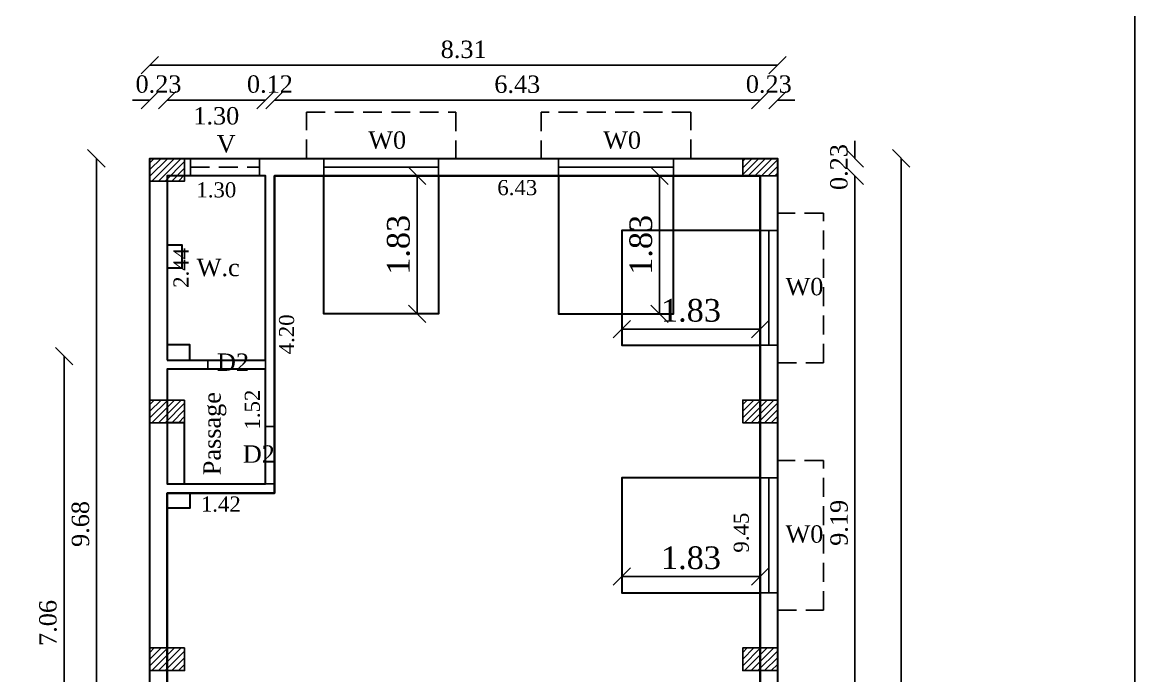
# Model space of a CAD drawing. Header units: metres. Extents: x 2 to 142, y 1 to 82.
# Drawn here: x 127.52 to 142.25, y 15.38 to 24.03 of the extents above; entities that cross this region are included whole.
import ezdxf

# ---------------------------------------------------------------- set-up
doc = ezdxf.new("R2010")
doc.units = ezdxf.units.M
doc.header["$MEASUREMENT"] = 0
doc.linetypes.add('Dashed (½x)', pattern=[0.375, 0.25, -0.125])
doc.linetypes.add('DASHED2', pattern=[0.375, 0.25, -0.125])
for name, color, linetype, lineweight in [('BLK_1_FLR_1_BLT_UP_AREA', 13, 'Continuous', 30), ('BLK_1_FLR_1_CARPET_AREA', 13, 'Continuous', 30), ('BLK_1_FLR_1_DRINKING_WATER', 7, 'Continuous', 30), ('BLK_1_FLR_1_REGULAR_ROOM_1', 2, 'Continuous', 30), ('BLK_1_FLR_1_ROOM_1_LIGHT_VENTILATION_2', 232, 'Continuous', 30), ('BLK_1_FLR_1_ROOM_1_LIGHT_VENTILATION_3', 232, 'Continuous', 30), ('BLK_1_FLR_1_ROOM_1_LIGHT_VENTILATION_4', 232, 'Continuous', 30), ('BLK_1_FLR_1_ROOM_1_LIGHT_VENTILATION_5', 232, 'Continuous', 30), ('BLK_1_FLR_1_WASH', 7, 'Continuous', 30), ('BLK_1_FLR_1_WATER_CLOSET', 2, 'Continuous', 30)]:
    doc.layers.add(name, color=color, linetype=linetype, lineweight=lineweight)
doc.styles.get("Standard").update_dxf_attribs({"font": 'BOOKOS.TTF'})
doc.dimstyles.new('M', dxfattribs={"dimtxt": 0.3, "dimasz": 0.23, "dimexe": 0.18, "dimexo": 0.0625, "dimgap": 0.09, "dimtad": 1, "dimzin": 0, "dimdsep": 46, "dimtxsty": 'Standard', "dimblk": 'OBLIQUE', "dimcen": 0.09, "dimclrd": 256, "dimclre": 256, "dimclrt": 256, "dimadec": 0, "dimazin": 0, "dimtfac": 1, "dimtix": 1, "dimtofl": 0, "dimtmove": 0, "dimatfit": 3, "dimfxl": 0, "dimtolj": 1, "dimtzin": 0, "dimarcsym": 0})
doc.dimstyles.get("Standard").update_dxf_attribs({"dimtxt": 0.23, "dimasz": 0.23, "dimexe": 0.18, "dimexo": 0.0625, "dimgap": 0.09, "dimtad": 1, "dimzin": 0, "dimdsep": 46, "dimtxsty": 'Standard', "dimblk": 'OBLIQUE', "dimcen": 0.09, "dimse1": 1, "dimse2": 1, "dimclrd": 256, "dimclre": 256, "dimclrt": 256, "dimadec": 0, "dimazin": 0, "dimtfac": 1, "dimtix": 1, "dimtofl": 0, "dimtmove": 0, "dimatfit": 3, "dimfxl": 0, "dimtolj": 1, "dimtzin": 0, "dimarcsym": 0})

# ---------------------------------------------------------------- blocks, each defined once
blk = doc.blocks.new('_Oblique')
at = {"color": 0, "linetype": 'ByBlock', "lineweight": -2}
blk.add_line((-0.5, -0.5), (0.5, 0.5), dxfattribs=at)
blk = doc.blocks.new('*D173')
at = {"lineweight": -2}
blk.add_line((128.07, 12.553), (128.07, 19.613), dxfattribs=at)
at = {"layer": 'Defpoints', "color": 0}
for p in [(127.086, 19.613), (128.07, 19.613), (127.086, 12.553)]:
    blk.add_point(p, dxfattribs=at)
at = {"lineweight": -2, "xscale": 0.23, "yscale": 0.23, "zscale": 0.23}
for p, rotation in [((128.07, 19.613), 90), ((128.07, 12.553), 270)]:
    blk.add_blockref('_Oblique', p, dxfattribs=dict(at, rotation=rotation))
at = {"insert": (127.859, 16.083), "char_height": 0.23, "attachment_point": 5, "rotation": 90}
blk.add_mtext('\\A1;7.06', dxfattribs=at)
blk = doc.blocks.new('*D205')
at = {"lineweight": -2}
blk.add_line((128.498, 12.553), (128.498, 22.233), dxfattribs=at)
at = {"layer": 'Defpoints', "color": 0}
for p in [(128.498, 22.233), (129.206, 22.233), (129.206, 12.553)]:
    blk.add_point(p, dxfattribs=at)
at = {"lineweight": -2, "xscale": 0.23, "yscale": 0.23, "zscale": 0.23}
for p, rotation in [((128.498, 22.233), 90), ((128.498, 12.553), 270)]:
    blk.add_blockref('_Oblique', p, dxfattribs=dict(at, rotation=rotation))
at = {"insert": (128.289, 17.393), "char_height": 0.23, "attachment_point": 5, "rotation": 90}
blk.add_mtext('\\A1;9.68', dxfattribs=at)
blk = doc.blocks.new('*D207')
at = {"lineweight": -2}
for p, q in [((137.286, 23.003), (137.056, 23.003)), ((137.516, 23.003), (137.746, 23.003))]:
    blk.add_line(p, q, dxfattribs=at)
at = {"layer": 'Defpoints', "color": 0}
for p in [(137.516, 23.003), (137.286, 22.003), (137.516, 22.003)]:
    blk.add_point(p, dxfattribs=at)
at = {"lineweight": -2, "xscale": 0.23, "yscale": 0.23, "zscale": 0.23}
blk.add_blockref('_Oblique', (137.286, 23.003), dxfattribs=at)
at = {"lineweight": -2, "xscale": 0.23, "yscale": 0.23, "zscale": 0.23, "rotation": 180}
blk.add_blockref('_Oblique', (137.516, 23.003), dxfattribs=at)
at = {"insert": (137.401, 23.214), "char_height": 0.23, "attachment_point": 5}
blk.add_mtext('\\A1;0.23', dxfattribs=at)
blk = doc.blocks.new('*D208')
at = {"lineweight": -2}
blk.add_line((129.206, 23.465), (137.516, 23.465), dxfattribs=at)
at = {"layer": 'Defpoints', "color": 0}
for p in [(137.516, 23.465), (129.206, 22.233), (137.516, 22.233)]:
    blk.add_point(p, dxfattribs=at)
at = {"lineweight": -2, "xscale": 0.23, "yscale": 0.23, "zscale": 0.23, "rotation": 180}
blk.add_blockref('_Oblique', (129.206, 23.465), dxfattribs=at)
at = {"lineweight": -2, "xscale": 0.23, "yscale": 0.23, "zscale": 0.23}
blk.add_blockref('_Oblique', (137.516, 23.465), dxfattribs=at)
at = {"insert": (133.361, 23.674), "char_height": 0.23, "attachment_point": 5}
blk.add_mtext('\\A1;8.31', dxfattribs=at)
blk = doc.blocks.new('*D209')
at = {"lineweight": -2}
blk.add_line((138.542, 12.813), (138.542, 22.003), dxfattribs=at)
at = {"layer": 'Defpoints', "color": 0}
for p in [(137.516, 22.003), (138.542, 22.003), (137.286, 12.813)]:
    blk.add_point(p, dxfattribs=at)
at = {"lineweight": -2, "xscale": 0.23, "yscale": 0.23, "zscale": 0.23}
for p, rotation in [((138.542, 22.003), 90), ((138.542, 12.813), 270)]:
    blk.add_blockref('_Oblique', p, dxfattribs=dict(at, rotation=rotation))
at = {"insert": (138.333, 17.408), "char_height": 0.23, "attachment_point": 5, "rotation": 90}
blk.add_mtext('\\A1;9.19', dxfattribs=at)
blk = doc.blocks.new('*D92')
at = {"lineweight": -2}
for p, q in [((138.542, 22.233), (138.542, 22.463)), ((138.542, 22.003), (138.542, 21.773))]:
    blk.add_line(p, q, dxfattribs=at)
at = {"layer": 'Defpoints', "color": 0}
for p in [(137.516, 22.233), (138.542, 22.233), (137.516, 22.003)]:
    blk.add_point(p, dxfattribs=at)
at = {"lineweight": -2, "xscale": 0.23, "yscale": 0.23, "zscale": 0.23}
for p, rotation in [((138.542, 22.233), 270), ((138.542, 22.003), 90)]:
    blk.add_blockref('_Oblique', p, dxfattribs=dict(at, rotation=rotation))
at = {"insert": (138.331, 22.118), "char_height": 0.23, "attachment_point": 5, "rotation": 90}
blk.add_mtext('\\A1;0.23', dxfattribs=at)
blk = doc.blocks.new('*D93')
at = {"lineweight": -2}
blk.add_line((139.154, 4.553), (139.154, 22.233), dxfattribs=at)
at = {"layer": 'Defpoints', "color": 0}
for p in [(137.516, 22.233), (139.154, 22.233), (137.516, 4.553)]:
    blk.add_point(p, dxfattribs=at)
at = {"lineweight": -2, "xscale": 0.23, "yscale": 0.23, "zscale": 0.23}
for p, rotation in [((139.154, 22.233), 90), ((139.154, 4.553), 270)]:
    blk.add_blockref('_Oblique', p, dxfattribs=dict(at, rotation=rotation))
at = {"insert": (138.943, 13.393), "char_height": 0.23, "attachment_point": 5, "rotation": 90}
blk.add_mtext('\\A1;17.68', dxfattribs=at)
blk = doc.blocks.new('*D304')
at = {"layer": 'BLK_1_FLR_1_ROOM_1_LIGHT_VENTILATION_2', "lineweight": -2}
for p, q in [((132.967, 22.003), (132.564, 22.003)), ((132.744, 22.003), (132.744, 20.173)), ((132.967, 20.173), (132.564, 20.173))]:
    blk.add_line(p, q, dxfattribs=at)
at = {"layer": 'Defpoints', "color": 0}
for p in [(133.029, 22.003), (132.744, 20.173), (133.029, 20.173)]:
    blk.add_point(p, dxfattribs=at)
at = {"layer": 'BLK_1_FLR_1_ROOM_1_LIGHT_VENTILATION_2', "lineweight": -2, "xscale": 0.23, "yscale": 0.23, "zscale": 0.23}
for p, rotation in [((132.744, 22.003), 90), ((132.744, 20.173), 270)]:
    blk.add_blockref('_Oblique', p, dxfattribs=dict(at, rotation=rotation))
at = {"layer": 'BLK_1_FLR_1_ROOM_1_LIGHT_VENTILATION_2', "insert": (132.499, 21.088), "char_height": 0.3, "attachment_point": 5, "rotation": 90}
blk.add_mtext('\\A1;1.83', dxfattribs=at)
blk = doc.blocks.new('*D305')
at = {"layer": 'BLK_1_FLR_1_ROOM_1_LIGHT_VENTILATION_3', "lineweight": -2}
for p, q in [((136.077, 22.003), (135.774, 22.003)), ((135.954, 20.173), (135.954, 22.003)), ((136.077, 20.173), (135.774, 20.173))]:
    blk.add_line(p, q, dxfattribs=at)
at = {"layer": 'Defpoints', "color": 0}
for p in [(135.954, 22.003), (136.139, 22.003), (136.139, 20.173)]:
    blk.add_point(p, dxfattribs=at)
at = {"layer": 'BLK_1_FLR_1_ROOM_1_LIGHT_VENTILATION_3', "lineweight": -2, "xscale": 0.23, "yscale": 0.23, "zscale": 0.23}
for p, rotation in [((135.954, 22.003), 90), ((135.954, 20.173), 270)]:
    blk.add_blockref('_Oblique', p, dxfattribs=dict(at, rotation=rotation))
at = {"layer": 'BLK_1_FLR_1_ROOM_1_LIGHT_VENTILATION_3', "insert": (135.709, 21.088), "char_height": 0.3, "attachment_point": 5, "rotation": 90}
blk.add_mtext('\\A1;1.83', dxfattribs=at)
blk = doc.blocks.new('*D306')
at = {"layer": 'BLK_1_FLR_1_ROOM_1_LIGHT_VENTILATION_4', "lineweight": -2}
for p, q in [((135.456, 19.82), (135.456, 20.153)), ((137.286, 19.82), (137.286, 20.153)), ((135.456, 19.973), (137.286, 19.973))]:
    blk.add_line(p, q, dxfattribs=at)
at = {"layer": 'Defpoints', "color": 0}
for p in [(137.286, 19.973), (135.456, 19.758), (137.286, 19.758)]:
    blk.add_point(p, dxfattribs=at)
at = {"layer": 'BLK_1_FLR_1_ROOM_1_LIGHT_VENTILATION_4', "lineweight": -2, "xscale": 0.23, "yscale": 0.23, "zscale": 0.23, "rotation": 180}
blk.add_blockref('_Oblique', (135.456, 19.973), dxfattribs=at)
at = {"layer": 'BLK_1_FLR_1_ROOM_1_LIGHT_VENTILATION_4', "lineweight": -2, "xscale": 0.23, "yscale": 0.23, "zscale": 0.23}
blk.add_blockref('_Oblique', (137.286, 19.973), dxfattribs=at)
at = {"layer": 'BLK_1_FLR_1_ROOM_1_LIGHT_VENTILATION_4', "insert": (136.371, 20.218), "char_height": 0.3, "attachment_point": 5}
blk.add_mtext('\\A1;1.83', dxfattribs=at)
blk = doc.blocks.new('*D308')
at = {"layer": 'BLK_1_FLR_1_ROOM_1_LIGHT_VENTILATION_5', "lineweight": -2}
for p, q in [((135.456, 16.545), (135.456, 16.878)), ((137.286, 16.545), (137.286, 16.878)), ((135.456, 16.698), (137.286, 16.698))]:
    blk.add_line(p, q, dxfattribs=at)
at = {"layer": 'Defpoints', "color": 0}
for p in [(137.286, 16.698), (135.456, 16.483), (137.286, 16.483)]:
    blk.add_point(p, dxfattribs=at)
at = {"layer": 'BLK_1_FLR_1_ROOM_1_LIGHT_VENTILATION_5', "lineweight": -2, "xscale": 0.23, "yscale": 0.23, "zscale": 0.23, "rotation": 180}
blk.add_blockref('_Oblique', (135.456, 16.698), dxfattribs=at)
at = {"layer": 'BLK_1_FLR_1_ROOM_1_LIGHT_VENTILATION_5', "lineweight": -2, "xscale": 0.23, "yscale": 0.23, "zscale": 0.23}
blk.add_blockref('_Oblique', (137.286, 16.698), dxfattribs=at)
at = {"layer": 'BLK_1_FLR_1_ROOM_1_LIGHT_VENTILATION_5', "insert": (136.371, 16.943), "char_height": 0.3, "attachment_point": 5}
blk.add_mtext('\\A1;1.83', dxfattribs=at)
blk = doc.blocks.new('*D363')
at = {"lineweight": -2}
blk.add_line((137.286, 23.003), (130.856, 23.003), dxfattribs=at)
at = {"layer": 'Defpoints', "color": 0}
for p in [(130.856, 23.003), (130.856, 22.003), (137.286, 22.003)]:
    blk.add_point(p, dxfattribs=at)
at = {"lineweight": -2, "xscale": 0.23, "yscale": 0.23, "zscale": 0.23, "rotation": 180}
blk.add_blockref('_Oblique', (130.856, 23.003), dxfattribs=at)
at = {"lineweight": -2, "xscale": 0.23, "yscale": 0.23, "zscale": 0.23}
blk.add_blockref('_Oblique', (137.286, 23.003), dxfattribs=at)
at = {"insert": (134.071, 23.212), "char_height": 0.23, "attachment_point": 5}
blk.add_mtext('\\A1;6.43', dxfattribs=at)
blk = doc.blocks.new('*D364')
at = {"lineweight": -2}
for p, q in [((130.736, 23.003), (130.506, 23.003)), ((130.856, 23.003), (131.086, 23.003))]:
    blk.add_line(p, q, dxfattribs=at)
at = {"layer": 'Defpoints', "color": 0}
for p in [(130.736, 23.003), (130.736, 22.003), (130.856, 22.003)]:
    blk.add_point(p, dxfattribs=at)
at = {"lineweight": -2, "xscale": 0.23, "yscale": 0.23, "zscale": 0.23}
blk.add_blockref('_Oblique', (130.736, 23.003), dxfattribs=at)
at = {"lineweight": -2, "xscale": 0.23, "yscale": 0.23, "zscale": 0.23, "rotation": 180}
blk.add_blockref('_Oblique', (130.856, 23.003), dxfattribs=at)
at = {"insert": (130.796, 23.214), "char_height": 0.23, "attachment_point": 5}
blk.add_mtext('\\A1;0.12', dxfattribs=at)
blk = doc.blocks.new('*D365')
at = {"lineweight": -2}
blk.add_line((130.736, 23.003), (129.436, 23.003), dxfattribs=at)
at = {"layer": 'Defpoints', "color": 0}
for p in [(129.436, 23.003), (129.436, 22.083), (130.736, 22.003)]:
    blk.add_point(p, dxfattribs=at)
at = {"lineweight": -2, "xscale": 0.23, "yscale": 0.23, "zscale": 0.23, "rotation": 180}
blk.add_blockref('_Oblique', (129.436, 23.003), dxfattribs=at)
at = {"lineweight": -2, "xscale": 0.23, "yscale": 0.23, "zscale": 0.23}
blk.add_blockref('_Oblique', (130.736, 23.003), dxfattribs=at)
at = {"insert": (130.086, 22.794), "char_height": 0.23, "attachment_point": 5}
blk.add_mtext('\\A1;1.30', dxfattribs=at)
blk = doc.blocks.new('*D366')
at = {"lineweight": -2}
for p, q in [((129.206, 23.003), (128.976, 23.003)), ((129.436, 23.003), (129.666, 23.003))]:
    blk.add_line(p, q, dxfattribs=at)
at = {"layer": 'Defpoints', "color": 0}
for p in [(129.206, 23.003), (129.206, 22.233), (129.436, 22.083)]:
    blk.add_point(p, dxfattribs=at)
at = {"lineweight": -2, "xscale": 0.23, "yscale": 0.23, "zscale": 0.23}
blk.add_blockref('_Oblique', (129.206, 23.003), dxfattribs=at)
at = {"lineweight": -2, "xscale": 0.23, "yscale": 0.23, "zscale": 0.23, "rotation": 180}
blk.add_blockref('_Oblique', (129.436, 23.003), dxfattribs=at)
at = {"insert": (129.321, 23.214), "char_height": 0.23, "attachment_point": 5}
blk.add_mtext('\\A1;0.23', dxfattribs=at)

msp = doc.modelspace()

# ---------------------------------------------------------------- hatches: boundary and pattern name
h = msp.add_hatch()
h.set_pattern_fill('ANSI31', color=3, scale=0.5)
h.set_pattern_definition([(45, (-16808.20224, 1387.428667), (-0.04419417382, 0.04419417382), [])])
h.paths.add_polyline_path([(129.206, 21.933), (129.666, 21.933), (129.666, 22.233), (129.206, 22.233)])
h = msp.add_hatch()
h.set_pattern_fill('ANSI31', color=3, scale=0.5)
h.set_pattern_definition([(45, (-16786.30042, 1366.767324), (-0.04419417382, 0.04419417382), [])])
h.paths.add_polyline_path([(137.516, 22.233), (137.056, 22.233), (137.056, 22.118), (137.401, 22.118), (137.401, 22.003), (137.516, 22.003)])
h.paths.add_polyline_path([(137.401, 22.118), (137.056, 22.118), (137.056, 22.003), (137.401, 22.003)], flags=17)
h = msp.add_hatch()
h.set_pattern_fill('ANSI31', color=3, scale=0.5)
h.set_pattern_definition([(45, (-16808.20224, 1384.228667), (-0.04419417382, 0.04419417382), [])])
h.paths.add_polyline_path([(129.206, 18.733), (129.666, 18.733), (129.666, 19.033), (129.206, 19.033)])
h = msp.add_hatch()
h.set_pattern_fill('ANSI31', color=3, scale=0.5)
h.set_pattern_definition([(45, (-16800.35224, 1384.228667), (-0.04419417382, 0.04419417382), [])])
h.paths.add_polyline_path([(137.056, 18.733), (137.516, 18.733), (137.516, 19.033), (137.056, 19.033)])
h = msp.add_hatch()
h.set_pattern_fill('ANSI31', color=3, scale=0.5)
h.set_pattern_definition([(45, (-16808.20224, 1380.948667), (-0.04419417382, 0.04419417382), [])])
h.paths.add_polyline_path([(129.206, 15.453), (129.666, 15.453), (129.666, 15.753), (129.206, 15.753)])
h = msp.add_hatch()
h.set_pattern_fill('ANSI31', color=3, scale=0.5)
h.set_pattern_definition([(45, (-16800.35224, 1380.948667), (-0.04419417382, 0.04419417382), [])])
h.paths.add_polyline_path([(137.056, 15.453), (137.516, 15.453), (137.516, 15.753), (137.056, 15.753)])

# ---------------------------------------------------------------- linework, layer by layer
at = {"color": 2}
msp.add_line((142.246, 2.112), (142.246, 82.112), dxfattribs=at)
at = {"color": 1}
for p, q in [((129.746, 22.233), (129.666, 22.233)), ((131.509, 22.233), (130.656, 22.233)), ((134.619, 22.233), (133.029, 22.233)), ((137.056, 22.233), (136.139, 22.233)), ((129.746, 22.003), (129.666, 22.003)), ((130.736, 22.003), (130.656, 22.003)), ((130.736, 18.683), (130.736, 22.003)), ((131.509, 22.003), (130.856, 22.003)), ((130.856, 18.683), (130.856, 22.003)), ((134.619, 22.003), (133.029, 22.003)), ((137.056, 22.003), (136.139, 22.003)), ((137.286, 21.278), (137.286, 22.003)), ((137.516, 21.278), (137.516, 22.003)), ((129.206, 19.033), (129.206, 21.933)), ((129.436, 19.563), (129.436, 21.933)), ((137.286, 19.033), (137.286, 19.758)), ((137.516, 19.033), (137.516, 19.758)), ((129.976, 19.563), (129.436, 19.563)), ((129.976, 19.443), (129.976, 19.563)), ((129.976, 19.443), (129.436, 19.443)), ((129.436, 19.033), (129.436, 19.443)), ((129.206, 15.753), (129.206, 18.733)), ((129.436, 17.923), (129.436, 18.733)), ((137.286, 18.003), (137.286, 18.733)), ((137.516, 18.003), (137.516, 18.733)), ((130.856, 18.683), (130.736, 18.683)), ((130.856, 17.923), (129.436, 17.923)), ((130.856, 17.803), (130.856, 17.923)), ((130.856, 17.803), (129.436, 17.803)), ((129.436, 15.753), (129.436, 17.803)), ((137.286, 15.753), (137.286, 16.483)), ((137.516, 15.753), (137.516, 16.483)), ((129.206, 15.453), (129.206, 12.553)), ((129.436, 15.453), (129.436, 12.323)), ((137.286, 14.763), (137.286, 15.453)), ((137.516, 14.763), (137.516, 15.453))]:
    msp.add_line(p, q, dxfattribs=at)
at = {"color": 5}
for p, q in [((129.746, 22.233), (130.656, 22.233)), ((131.509, 22.233), (133.029, 22.233)), ((131.509, 22.118), (133.029, 22.118)), ((136.139, 22.233), (134.619, 22.233)), ((136.139, 22.118), (134.619, 22.118)), ((129.746, 22.003), (130.656, 22.003)), ((131.509, 22.003), (133.029, 22.003)), ((136.139, 22.003), (134.619, 22.003)), ((137.286, 19.758), (137.286, 21.278)), ((137.401, 19.758), (137.401, 21.278)), ((137.516, 19.758), (137.516, 21.278)), ((137.286, 16.483), (137.286, 18.003)), ((137.401, 16.483), (137.401, 18.003)), ((137.516, 16.483), (137.516, 18.003))]:
    msp.add_line(p, q, dxfattribs=at)
at = {"color": 5, "linetype": 'DASHED2'}
msp.add_line((129.746, 22.118), (130.656, 22.118), dxfattribs=at)
at = {"color": 5, "linetype": 'Dashed (½x)'}
for points in [[(131.279, 22.233), (131.279, 22.843), (133.259, 22.843), (133.259, 22.233)], [(136.369, 22.233), (136.369, 22.843), (134.389, 22.843), (134.389, 22.233)], [(137.516, 19.528), (138.126, 19.528), (138.126, 21.508), (137.516, 21.508)], [(137.516, 16.253), (138.126, 16.253), (138.126, 18.233), (137.516, 18.233)]]:
    msp.add_lwpolyline(points, dxfattribs=at)
at = {"color": 1}
for points in [[(129.666, 22.233), (129.666, 21.933), (129.206, 21.933), (129.206, 22.233)], [(137.056, 22.233), (137.056, 22.003), (137.516, 22.003), (137.516, 22.233)], [(129.666, 19.033), (129.666, 18.733), (129.206, 18.733), (129.206, 19.033)], [(137.516, 19.033), (137.516, 18.733), (137.056, 18.733), (137.056, 19.033)], [(129.666, 15.753), (129.666, 15.453), (129.206, 15.453), (129.206, 15.753)], [(137.516, 15.753), (137.516, 15.453), (137.056, 15.453), (137.056, 15.753)]]:
    msp.add_lwpolyline(points, close=True, dxfattribs=at)
for points in [[(129.746, 22.233), (129.746, 22.003)], [(130.656, 22.003), (130.656, 22.233)], [(131.509, 22.003), (131.509, 22.233)], [(133.029, 22.233), (133.029, 22.003)], [(134.619, 22.233), (134.619, 22.003)], [(136.139, 22.003), (136.139, 22.233)], [(137.516, 21.278), (137.286, 21.278)], [(137.286, 19.758), (137.516, 19.758)], [(137.516, 18.003), (137.286, 18.003)], [(137.286, 16.483), (137.516, 16.483)]]:
    msp.add_lwpolyline(points, dxfattribs=at)
at = {"layer": 'BLK_1_FLR_1_BLT_UP_AREA', "color": 13}
msp.add_lwpolyline([(127.686, 4.553), (127.686, 12.553), (129.206, 12.553), (129.206, 22.233), (137.516, 22.233), (137.516, 4.553)], close=True, dxfattribs=at)
at = {"layer": 'BLK_1_FLR_1_CARPET_AREA', "color": 13}
for points in [[(134.016, 6.573), (135.226, 6.573), (135.226, 4.783), (127.916, 4.783), (127.916, 12.323), (129.436, 12.323), (129.436, 17.803), (130.856, 17.803), (130.856, 22.003), (137.286, 22.003), (137.286, 12.813), (134.016, 12.813)], [(129.436, 19.563), (130.736, 19.563), (130.736, 22.003), (129.436, 22.003)], [(129.436, 17.923), (130.736, 17.923), (130.736, 19.443), (129.436, 19.443)]]:
    msp.add_lwpolyline(points, close=True, dxfattribs=at)
at = {"layer": 'BLK_1_FLR_1_DRINKING_WATER', "color": 7}
msp.add_lwpolyline([(129.436, 17.803), (129.736, 17.803), (129.736, 17.603), (129.436, 17.603)], close=True, dxfattribs=at)
at = {"layer": 'BLK_1_FLR_1_REGULAR_ROOM_1', "color": 2}
msp.add_lwpolyline([(137.286, 12.813), (137.286, 22.003), (130.856, 22.003), (130.856, 17.803), (129.436, 17.803), (129.436, 12.323), (127.916, 12.323), (127.916, 4.783), (134.016, 4.783), (134.016, 12.813)], close=True, dxfattribs=at)
at = {"layer": 'BLK_1_FLR_1_ROOM_1_LIGHT_VENTILATION_2', "color": 2}
msp.add_lwpolyline([(131.509, 22.003), (133.029, 22.003), (133.029, 20.173), (131.509, 20.173)], close=True, dxfattribs=at)
at = {"layer": 'BLK_1_FLR_1_ROOM_1_LIGHT_VENTILATION_3', "color": 2}
msp.add_lwpolyline([(136.139, 22.003), (134.619, 22.003), (134.619, 20.173), (136.139, 20.173)], close=True, dxfattribs=at)
at = {"layer": 'BLK_1_FLR_1_ROOM_1_LIGHT_VENTILATION_4', "color": 2}
msp.add_lwpolyline([(137.286, 21.278), (135.456, 21.278), (135.456, 19.758), (137.286, 19.758)], close=True, dxfattribs=at)
at = {"layer": 'BLK_1_FLR_1_ROOM_1_LIGHT_VENTILATION_5', "color": 2}
msp.add_lwpolyline([(137.286, 18.003), (135.456, 18.003), (135.456, 16.483), (137.286, 16.483)], close=True, dxfattribs=at)
at = {"layer": 'BLK_1_FLR_1_WASH', "color": 60}
msp.add_lwpolyline([(129.436, 20.783), (129.636, 20.783), (129.636, 21.083), (129.436, 21.083)], close=True, dxfattribs=at)
at = {"layer": 'BLK_1_FLR_1_WASH', "color": 55}
msp.add_lwpolyline([(129.436, 19.563), (129.736, 19.563), (129.736, 19.763), (129.436, 19.763)], close=True, dxfattribs=at)
at = {"layer": 'BLK_1_FLR_1_WASH', "color": 56}
msp.add_lwpolyline([(129.666, 18.733), (129.436, 18.733), (129.436, 17.923), (129.666, 17.923)], close=True, dxfattribs=at)
at = {"layer": 'BLK_1_FLR_1_WATER_CLOSET', "color": 2}
msp.add_lwpolyline([(129.436, 19.563), (130.736, 19.563), (130.736, 22.003), (129.436, 22.003)], close=True, dxfattribs=at)

# ---------------------------------------------------------------- texts
for s, p in [('V', (130.091, 22.311)), ('W0', (132.098, 22.36)), ('W0', (135.208, 22.36)), ('W.c', (129.827, 20.673)), ('W0', (137.622, 20.42)), ('D2', (130.095, 19.42)), ('D2', (130.437, 18.204)), ('W0', (137.622, 17.145))]:
    msp.add_text(s, height=0.23).set_placement(p)
msp.add_text('Passage', height=0.23, rotation=90).set_placement((130.144, 18.039))
at = {"char_height": 0.2, "attachment_point": 5}
for s, insert in [('6.43', (134.071, 21.844)), ('1.30', (130.086, 21.814)), ('1.42', (130.146, 17.655))]:
    msp.add_mtext(s, dxfattribs=dict(at, insert=insert))
at = {"char_height": 0.2, "attachment_point": 5, "rotation": 90}
for s, insert in [('2.44', (129.621, 20.783)), ('4.20', (131.019, 19.903)), ('1.52', (130.565, 18.907)), ('9.45', (137.038, 17.278))]:
    msp.add_mtext(s, dxfattribs=dict(at, insert=insert))

# ---------------------------------------------------------------- dimensions: what is measured, and where the dimension line sits
dim = msp.add_linear_dim(base=(137.516, 23.465), p1=(129.206, 22.233), p2=(137.516, 22.233), dimstyle='Standard')
dim.commit()
dim.dimension.update_dxf_attribs({"geometry": '*D208', "text_midpoint": (133.361, 23.674)})
at = {"color": 56}
for base, p1, p2, override, picture, middle in [((129.206, 23.003), (129.436, 22.083), (129.206, 22.233), {"dimtmove": 1}, '*D366', (129.321, 23.214)), ((130.736, 23.003), (130.856, 22.003), (130.736, 22.003), {"dimtmove": 1}, '*D364', (130.796, 23.214)), ((130.856, 23.003), (137.286, 22.003), (130.856, 22.003), {"dimtmove": 1}, '*D363', (134.071, 23.212)), ((129.436, 23.003), (130.736, 22.003), (129.436, 22.083), {"dimtad": 4, "dimtmove": 1}, '*D365', (130.086, 22.794))]:
    dim = msp.add_linear_dim(base=base, p1=p1, p2=p2, dimstyle='Standard', override=override, dxfattribs=at)
    dim.commit()
    dim.dimension.update_dxf_attribs({"geometry": picture, "text_midpoint": middle})
dim = msp.add_linear_dim(base=(137.516, 23.003), p1=(137.286, 22.003), p2=(137.516, 22.003), dimstyle='Standard', override={"dimtmove": 1})
dim.commit()
dim.dimension.update_dxf_attribs({"geometry": '*D207', "text_midpoint": (137.401, 23.214)})
for base, p1, p2, picture, middle in [((138.542, 22.233), (137.516, 22.003), (137.516, 22.233), '*D92', (138.331, 22.118)), ((128.498, 22.233), (129.206, 12.553), (129.206, 22.233), '*D205', (128.289, 17.393)), ((138.542, 22.003), (137.286, 12.813), (137.516, 22.003), '*D209', (138.333, 17.408)), ((128.07, 19.613), (127.086, 12.553), (127.086, 19.613), '*D173', (127.859, 16.083))]:
    dim = msp.add_linear_dim(base=base, p1=p1, p2=p2, angle=90, dimstyle='Standard', override={"dimtmove": 1})
    dim.commit()
    dim.dimension.update_dxf_attribs({"geometry": picture, "text_midpoint": middle})
dim = msp.add_linear_dim(base=(139.154, 22.233), p1=(137.516, 4.553), p2=(137.516, 22.233), angle=90, dimstyle='Standard')
dim.commit()
dim.dimension.update_dxf_attribs({"geometry": '*D93', "text_midpoint": (138.943, 13.393)})
at = {"layer": 'BLK_1_FLR_1_ROOM_1_LIGHT_VENTILATION_2', "color": 232}
dim = msp.add_linear_dim(base=(132.744, 20.173), p1=(133.029, 22.003), p2=(133.029, 20.173), angle=90, dimstyle='M', dxfattribs=at)
dim.commit()
dim.dimension.update_dxf_attribs({"geometry": '*D304', "text_midpoint": (132.499, 21.088)})
at = {"layer": 'BLK_1_FLR_1_ROOM_1_LIGHT_VENTILATION_3', "color": 232}
dim = msp.add_linear_dim(base=(135.954, 22.003), p1=(136.139, 20.173), p2=(136.139, 22.003), angle=90, dimstyle='M', dxfattribs=at)
dim.commit()
dim.dimension.update_dxf_attribs({"geometry": '*D305', "text_midpoint": (135.709, 21.088)})
at = {"layer": 'BLK_1_FLR_1_ROOM_1_LIGHT_VENTILATION_4', "color": 232}
dim = msp.add_linear_dim(base=(137.286, 19.973), p1=(135.456, 19.758), p2=(137.286, 19.758), dimstyle='M', dxfattribs=at)
dim.commit()
dim.dimension.update_dxf_attribs({"geometry": '*D306', "text_midpoint": (136.371, 20.218)})
at = {"layer": 'BLK_1_FLR_1_ROOM_1_LIGHT_VENTILATION_5', "color": 232}
dim = msp.add_linear_dim(base=(137.286, 16.698), p1=(135.456, 16.483), p2=(137.286, 16.483), dimstyle='M', dxfattribs=at)
dim.commit()
dim.dimension.update_dxf_attribs({"geometry": '*D308', "text_midpoint": (136.371, 16.943)})

doc.saveas('drawing.dxf')
